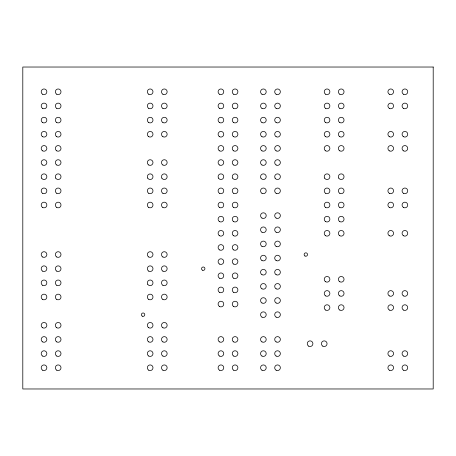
<?xml version="1.0" encoding="UTF-8"?>
<svg xmlns="http://www.w3.org/2000/svg" width="456" height="456" viewBox="0 0 456 456"><rect width="100%" height="100%" fill="white"/><g stroke="black" fill="none" stroke-linecap="round" stroke-linejoin="round"><path stroke-width="0.68" d="M433.2 67.026L22.8 67.026L22.8 388.974L433.2 388.974L433.2 67.026M142.238 316.15A1.699 1.699 0 0 0 144.791 314.68A1.699 1.699 0 0 0 142.238 313.209A1.699 1.699 0 0 0 142.238 316.15M202.384 270.157A1.699 1.699 0 0 0 204.932 268.687A1.699 1.699 0 0 0 202.384 267.216A1.699 1.699 0 0 0 202.384 270.157M304.984 256.004A1.699 1.699 0 0 0 307.532 254.533A1.699 1.699 0 0 0 304.984 253.063A1.699 1.699 0 0 0 304.984 256.004M42.613 94.238A2.833 2.833 0 0 0 46.86 91.787A2.833 2.833 0 0 0 42.613 89.336A2.833 2.833 0 0 0 42.613 94.238M42.613 108.391A2.833 2.833 0 0 0 46.86 105.94A2.833 2.833 0 0 0 42.613 103.489A2.833 2.833 0 0 0 42.613 108.391M42.613 122.544A2.833 2.833 0 0 0 46.86 120.093A2.833 2.833 0 0 0 42.613 117.642A2.833 2.833 0 0 0 42.613 122.544M42.613 136.697A2.833 2.833 0 0 0 46.86 134.246A2.833 2.833 0 0 0 42.613 131.795A2.833 2.833 0 0 0 42.613 136.697M42.613 150.85A2.833 2.833 0 0 0 46.86 148.394A2.833 2.833 0 0 0 42.613 145.943A2.833 2.833 0 0 0 42.613 150.85M42.613 164.998A2.833 2.833 0 0 0 46.86 162.547A2.833 2.833 0 0 0 42.613 160.096A2.833 2.833 0 0 0 42.613 164.998M41.576 178.114A2.833 2.833 0 0 0 46.478 178.114A2.833 2.833 0 0 0 44.027 173.867A2.833 2.833 0 0 0 41.576 178.114M42.613 193.304A2.833 2.833 0 0 0 46.86 190.853A2.833 2.833 0 0 0 42.613 188.402A2.833 2.833 0 0 0 42.613 193.304M42.613 207.457A2.833 2.833 0 0 0 46.86 205.006A2.833 2.833 0 0 0 42.613 202.549A2.833 2.833 0 0 0 42.613 207.457M56.766 94.238A2.833 2.833 0 0 0 61.007 91.787A2.833 2.833 0 0 0 56.766 89.336A2.833 2.833 0 0 0 56.766 94.238M56.766 108.391A2.833 2.833 0 0 0 61.007 105.94A2.833 2.833 0 0 0 56.766 103.489A2.833 2.833 0 0 0 56.766 108.391M56.766 122.544A2.833 2.833 0 0 0 61.007 120.093A2.833 2.833 0 0 0 56.766 117.642A2.833 2.833 0 0 0 56.766 122.544M56.766 136.697A2.833 2.833 0 0 0 61.007 134.246A2.833 2.833 0 0 0 56.766 131.795A2.833 2.833 0 0 0 56.766 136.697M56.766 150.85A2.833 2.833 0 0 0 61.007 148.394A2.833 2.833 0 0 0 56.766 145.943A2.833 2.833 0 0 0 56.766 150.85M56.766 164.998A2.833 2.833 0 0 0 61.007 162.547A2.833 2.833 0 0 0 56.766 160.096A2.833 2.833 0 0 0 56.766 164.998M55.729 178.114A2.833 2.833 0 0 0 60.631 178.114A2.833 2.833 0 0 0 58.18 173.867A2.833 2.833 0 0 0 55.729 178.114M56.766 193.304A2.833 2.833 0 0 0 61.007 190.853A2.833 2.833 0 0 0 56.766 188.402A2.833 2.833 0 0 0 56.766 193.304M56.766 207.457A2.833 2.833 0 0 0 61.007 205.006A2.833 2.833 0 0 0 56.766 202.549A2.833 2.833 0 0 0 56.766 207.457M308.666 346.144A2.833 2.833 0 0 0 312.913 343.693A2.833 2.833 0 0 0 308.666 341.242A2.833 2.833 0 0 0 308.666 346.144M322.814 346.144A2.833 2.833 0 0 0 327.06 343.693A2.833 2.833 0 0 0 322.814 341.242A2.833 2.833 0 0 0 322.814 346.144M389.327 295.904A2.833 2.833 0 0 0 393.574 293.453A2.833 2.833 0 0 0 389.327 291.002A2.833 2.833 0 0 0 389.327 295.904M389.327 310.057A2.833 2.833 0 0 0 393.574 307.606A2.833 2.833 0 0 0 389.327 305.149A2.833 2.833 0 0 0 389.327 310.057M403.48 295.904A2.833 2.833 0 0 0 407.727 293.453A2.833 2.833 0 0 0 403.48 291.002A2.833 2.833 0 0 0 403.48 295.904M403.48 310.057A2.833 2.833 0 0 0 407.727 307.606A2.833 2.833 0 0 0 403.48 305.149A2.833 2.833 0 0 0 403.48 310.057M389.327 356.05A2.833 2.833 0 0 0 393.574 353.594A2.833 2.833 0 0 0 389.327 351.143A2.833 2.833 0 0 0 389.327 356.05M389.327 370.198A2.833 2.833 0 0 0 393.574 367.747A2.833 2.833 0 0 0 389.327 365.296A2.833 2.833 0 0 0 389.327 370.198M403.48 356.05A2.833 2.833 0 0 0 407.727 353.594A2.833 2.833 0 0 0 403.48 351.143A2.833 2.833 0 0 0 403.48 356.05M403.48 370.198A2.833 2.833 0 0 0 407.727 367.747A2.833 2.833 0 0 0 403.48 365.296A2.833 2.833 0 0 0 403.48 370.198M219.507 94.238A2.833 2.833 0 0 0 223.753 91.787A2.833 2.833 0 0 0 219.507 89.336A2.833 2.833 0 0 0 219.507 94.238M219.507 108.391A2.833 2.833 0 0 0 223.753 105.94A2.833 2.833 0 0 0 219.507 103.489A2.833 2.833 0 0 0 219.507 108.391M219.507 122.544A2.833 2.833 0 0 0 223.753 120.093A2.833 2.833 0 0 0 219.507 117.642A2.833 2.833 0 0 0 219.507 122.544M219.507 136.697A2.833 2.833 0 0 0 223.753 134.246A2.833 2.833 0 0 0 219.507 131.795A2.833 2.833 0 0 0 219.507 136.697M219.507 150.85A2.833 2.833 0 0 0 223.753 148.394A2.833 2.833 0 0 0 219.507 145.943A2.833 2.833 0 0 0 219.507 150.85M219.507 164.998A2.833 2.833 0 0 0 223.753 162.547A2.833 2.833 0 0 0 219.507 160.096A2.833 2.833 0 0 0 219.507 164.998M218.475 178.114A2.833 2.833 0 0 0 223.377 178.114A2.833 2.833 0 0 0 220.926 173.867A2.833 2.833 0 0 0 218.475 178.114M219.507 193.304A2.833 2.833 0 0 0 223.753 190.853A2.833 2.833 0 0 0 219.507 188.402A2.833 2.833 0 0 0 219.507 193.304M219.507 207.457A2.833 2.833 0 0 0 223.753 205.006A2.833 2.833 0 0 0 219.507 202.549A2.833 2.833 0 0 0 219.507 207.457M219.507 221.605A2.833 2.833 0 0 0 223.753 219.154A2.833 2.833 0 0 0 219.507 216.703A2.833 2.833 0 0 0 219.507 221.605M219.507 235.758A2.833 2.833 0 0 0 223.753 233.307A2.833 2.833 0 0 0 219.507 230.856A2.833 2.833 0 0 0 219.507 235.758M219.507 249.911A2.833 2.833 0 0 0 223.753 247.46A2.833 2.833 0 0 0 219.507 245.009A2.833 2.833 0 0 0 219.507 249.911M219.507 264.064A2.833 2.833 0 0 0 223.753 261.613A2.833 2.833 0 0 0 219.507 259.162A2.833 2.833 0 0 0 219.507 264.064M219.507 278.211A2.833 2.833 0 0 0 223.753 275.76A2.833 2.833 0 0 0 219.507 273.309A2.833 2.833 0 0 0 219.507 278.211M219.507 292.364A2.833 2.833 0 0 0 223.753 289.913A2.833 2.833 0 0 0 219.507 287.462A2.833 2.833 0 0 0 219.507 292.364M219.507 306.517A2.833 2.833 0 0 0 223.753 304.067A2.833 2.833 0 0 0 219.507 301.615A2.833 2.833 0 0 0 219.507 306.517M219.507 341.897A2.833 2.833 0 0 0 223.753 339.446A2.833 2.833 0 0 0 219.507 336.995A2.833 2.833 0 0 0 219.507 341.897M219.507 356.05A2.833 2.833 0 0 0 223.753 353.594A2.833 2.833 0 0 0 219.507 351.143A2.833 2.833 0 0 0 219.507 356.05M219.507 370.198A2.833 2.833 0 0 0 223.753 367.747A2.833 2.833 0 0 0 219.507 365.296A2.833 2.833 0 0 0 219.507 370.198M42.613 370.198A2.833 2.833 0 0 0 46.86 367.747A2.833 2.833 0 0 0 42.613 365.296A2.833 2.833 0 0 0 42.613 370.198M42.613 356.05A2.833 2.833 0 0 0 46.86 353.594A2.833 2.833 0 0 0 42.613 351.143A2.833 2.833 0 0 0 42.613 356.05M42.613 341.897A2.833 2.833 0 0 0 46.86 339.446A2.833 2.833 0 0 0 42.613 336.995A2.833 2.833 0 0 0 42.613 341.897M42.613 327.744A2.833 2.833 0 0 0 46.86 325.293A2.833 2.833 0 0 0 42.613 322.842A2.833 2.833 0 0 0 42.613 327.744M56.766 370.198A2.833 2.833 0 0 0 61.007 367.747A2.833 2.833 0 0 0 56.766 365.296A2.833 2.833 0 0 0 56.766 370.198M56.766 356.05A2.833 2.833 0 0 0 61.007 353.594A2.833 2.833 0 0 0 56.766 351.143A2.833 2.833 0 0 0 56.766 356.05M56.766 341.897A2.833 2.833 0 0 0 61.007 339.446A2.833 2.833 0 0 0 56.766 336.995A2.833 2.833 0 0 0 56.766 341.897M56.766 327.744A2.833 2.833 0 0 0 61.007 325.293A2.833 2.833 0 0 0 56.766 322.842A2.833 2.833 0 0 0 56.766 327.744M233.66 94.238A2.833 2.833 0 0 0 237.907 91.787A2.833 2.833 0 0 0 233.66 89.336A2.833 2.833 0 0 0 233.66 94.238M233.66 108.391A2.833 2.833 0 0 0 237.907 105.94A2.833 2.833 0 0 0 233.66 103.489A2.833 2.833 0 0 0 233.66 108.391M233.66 122.544A2.833 2.833 0 0 0 237.907 120.093A2.833 2.833 0 0 0 233.66 117.642A2.833 2.833 0 0 0 233.66 122.544M233.66 136.697A2.833 2.833 0 0 0 237.907 134.246A2.833 2.833 0 0 0 233.66 131.795A2.833 2.833 0 0 0 233.66 136.697M233.66 150.85A2.833 2.833 0 0 0 237.907 148.394A2.833 2.833 0 0 0 233.66 145.943A2.833 2.833 0 0 0 233.66 150.85M233.66 164.998A2.833 2.833 0 0 0 237.907 162.547A2.833 2.833 0 0 0 233.66 160.096A2.833 2.833 0 0 0 233.66 164.998M232.623 178.114A2.833 2.833 0 0 0 237.525 178.114A2.833 2.833 0 0 0 235.074 173.867A2.833 2.833 0 0 0 232.623 178.114M233.66 193.304A2.833 2.833 0 0 0 237.907 190.853A2.833 2.833 0 0 0 233.66 188.402A2.833 2.833 0 0 0 233.66 193.304M233.66 207.457A2.833 2.833 0 0 0 237.907 205.006A2.833 2.833 0 0 0 233.66 202.549A2.833 2.833 0 0 0 233.66 207.457M233.66 221.605A2.833 2.833 0 0 0 237.907 219.154A2.833 2.833 0 0 0 233.66 216.703A2.833 2.833 0 0 0 233.66 221.605M233.66 235.758A2.833 2.833 0 0 0 237.907 233.307A2.833 2.833 0 0 0 233.66 230.856A2.833 2.833 0 0 0 233.66 235.758M233.66 249.911A2.833 2.833 0 0 0 237.907 247.46A2.833 2.833 0 0 0 233.66 245.009A2.833 2.833 0 0 0 233.66 249.911M233.66 264.064A2.833 2.833 0 0 0 237.907 261.613A2.833 2.833 0 0 0 233.66 259.162A2.833 2.833 0 0 0 233.66 264.064M233.66 278.211A2.833 2.833 0 0 0 237.907 275.76A2.833 2.833 0 0 0 233.66 273.309A2.833 2.833 0 0 0 233.66 278.211M233.66 292.364A2.833 2.833 0 0 0 237.907 289.913A2.833 2.833 0 0 0 233.66 287.462A2.833 2.833 0 0 0 233.66 292.364M233.66 306.517A2.833 2.833 0 0 0 237.907 304.067A2.833 2.833 0 0 0 233.66 301.615A2.833 2.833 0 0 0 233.66 306.517M233.66 341.897A2.833 2.833 0 0 0 237.907 339.446A2.833 2.833 0 0 0 233.66 336.995A2.833 2.833 0 0 0 233.66 341.897M233.66 356.05A2.833 2.833 0 0 0 237.907 353.594A2.833 2.833 0 0 0 233.66 351.143A2.833 2.833 0 0 0 233.66 356.05M233.66 370.198A2.833 2.833 0 0 0 237.907 367.747A2.833 2.833 0 0 0 233.66 365.296A2.833 2.833 0 0 0 233.66 370.198M325.647 281.751A2.833 2.833 0 0 0 329.893 279.3A2.833 2.833 0 0 0 325.647 276.849A2.833 2.833 0 0 0 325.647 281.751M325.647 295.904A2.833 2.833 0 0 0 329.893 293.453A2.833 2.833 0 0 0 325.647 291.002A2.833 2.833 0 0 0 325.647 295.904M325.647 310.057A2.833 2.833 0 0 0 329.893 307.606A2.833 2.833 0 0 0 325.647 305.149A2.833 2.833 0 0 0 325.647 310.057M339.8 281.751A2.833 2.833 0 0 0 344.046 279.3A2.833 2.833 0 0 0 339.8 276.849A2.833 2.833 0 0 0 339.8 281.751M339.8 295.904A2.833 2.833 0 0 0 344.046 293.453A2.833 2.833 0 0 0 339.8 291.002A2.833 2.833 0 0 0 339.8 295.904M339.8 310.057A2.833 2.833 0 0 0 344.046 307.606A2.833 2.833 0 0 0 339.8 305.149A2.833 2.833 0 0 0 339.8 310.057M261.966 94.238A2.833 2.833 0 0 0 266.207 91.787A2.833 2.833 0 0 0 261.966 89.336A2.833 2.833 0 0 0 261.966 94.238M261.966 108.391A2.833 2.833 0 0 0 266.207 105.94A2.833 2.833 0 0 0 261.966 103.489A2.833 2.833 0 0 0 261.966 108.391M261.966 122.544A2.833 2.833 0 0 0 266.207 120.093A2.833 2.833 0 0 0 261.966 117.642A2.833 2.833 0 0 0 261.966 122.544M261.966 136.697A2.833 2.833 0 0 0 266.207 134.246A2.833 2.833 0 0 0 261.966 131.795A2.833 2.833 0 0 0 261.966 136.697M261.966 150.85A2.833 2.833 0 0 0 266.207 148.394A2.833 2.833 0 0 0 261.966 145.943A2.833 2.833 0 0 0 261.966 150.85M261.966 164.998A2.833 2.833 0 0 0 266.207 162.547A2.833 2.833 0 0 0 261.966 160.096A2.833 2.833 0 0 0 261.966 164.998M260.929 178.114A2.833 2.833 0 0 0 265.831 178.114A2.833 2.833 0 0 0 263.38 173.867A2.833 2.833 0 0 0 260.929 178.114M261.966 193.304A2.833 2.833 0 0 0 266.207 190.853A2.833 2.833 0 0 0 261.966 188.402A2.833 2.833 0 0 0 261.966 193.304M276.114 94.238A2.833 2.833 0 0 0 280.36 91.787A2.833 2.833 0 0 0 276.114 89.336A2.833 2.833 0 0 0 276.114 94.238M276.114 108.391A2.833 2.833 0 0 0 280.36 105.94A2.833 2.833 0 0 0 276.114 103.489A2.833 2.833 0 0 0 276.114 108.391M276.114 122.544A2.833 2.833 0 0 0 280.36 120.093A2.833 2.833 0 0 0 276.114 117.642A2.833 2.833 0 0 0 276.114 122.544M276.114 136.697A2.833 2.833 0 0 0 280.36 134.246A2.833 2.833 0 0 0 276.114 131.795A2.833 2.833 0 0 0 276.114 136.697M276.114 150.85A2.833 2.833 0 0 0 280.36 148.394A2.833 2.833 0 0 0 276.114 145.943A2.833 2.833 0 0 0 276.114 150.85M276.114 164.998A2.833 2.833 0 0 0 280.36 162.547A2.833 2.833 0 0 0 276.114 160.096A2.833 2.833 0 0 0 276.114 164.998M275.082 178.114A2.833 2.833 0 0 0 279.984 178.114A2.833 2.833 0 0 0 277.533 173.867A2.833 2.833 0 0 0 275.082 178.114M276.114 193.304A2.833 2.833 0 0 0 280.36 190.853A2.833 2.833 0 0 0 276.114 188.402A2.833 2.833 0 0 0 276.114 193.304M261.966 218.071A2.833 2.833 0 0 0 266.207 215.62A2.833 2.833 0 0 0 261.966 213.169A2.833 2.833 0 0 0 261.966 218.071M261.966 232.218A2.833 2.833 0 0 0 266.207 229.767A2.833 2.833 0 0 0 261.966 227.316A2.833 2.833 0 0 0 261.966 232.218M261.966 246.371A2.833 2.833 0 0 0 266.207 243.92A2.833 2.833 0 0 0 261.966 241.469A2.833 2.833 0 0 0 261.966 246.371M261.966 260.524A2.833 2.833 0 0 0 266.207 258.073A2.833 2.833 0 0 0 261.966 255.622A2.833 2.833 0 0 0 261.966 260.524M261.966 274.677A2.833 2.833 0 0 0 266.207 272.226A2.833 2.833 0 0 0 261.966 269.775A2.833 2.833 0 0 0 261.966 274.677M261.966 288.825A2.833 2.833 0 0 0 266.207 286.374A2.833 2.833 0 0 0 261.966 283.923A2.833 2.833 0 0 0 261.966 288.825M261.966 302.978A2.833 2.833 0 0 0 266.207 300.527A2.833 2.833 0 0 0 261.966 298.076A2.833 2.833 0 0 0 261.966 302.978M261.966 317.131A2.833 2.833 0 0 0 266.207 314.68A2.833 2.833 0 0 0 261.966 312.229A2.833 2.833 0 0 0 261.966 317.131M276.114 218.071A2.833 2.833 0 0 0 280.36 215.62A2.833 2.833 0 0 0 276.114 213.169A2.833 2.833 0 0 0 276.114 218.071M276.114 232.218A2.833 2.833 0 0 0 280.36 229.767A2.833 2.833 0 0 0 276.114 227.316A2.833 2.833 0 0 0 276.114 232.218M276.114 246.371A2.833 2.833 0 0 0 280.36 243.92A2.833 2.833 0 0 0 276.114 241.469A2.833 2.833 0 0 0 276.114 246.371M276.114 260.524A2.833 2.833 0 0 0 280.36 258.073A2.833 2.833 0 0 0 276.114 255.622A2.833 2.833 0 0 0 276.114 260.524M276.114 274.677A2.833 2.833 0 0 0 280.36 272.226A2.833 2.833 0 0 0 276.114 269.775A2.833 2.833 0 0 0 276.114 274.677M276.114 288.825A2.833 2.833 0 0 0 280.36 286.374A2.833 2.833 0 0 0 276.114 283.923A2.833 2.833 0 0 0 276.114 288.825M276.114 302.978A2.833 2.833 0 0 0 280.36 300.527A2.833 2.833 0 0 0 276.114 298.076A2.833 2.833 0 0 0 276.114 302.978M276.114 317.131A2.833 2.833 0 0 0 280.36 314.68A2.833 2.833 0 0 0 276.114 312.229A2.833 2.833 0 0 0 276.114 317.131M261.966 341.897A2.833 2.833 0 0 0 266.207 339.446A2.833 2.833 0 0 0 261.966 336.995A2.833 2.833 0 0 0 261.966 341.897M261.966 356.05A2.833 2.833 0 0 0 266.207 353.594A2.833 2.833 0 0 0 261.966 351.143A2.833 2.833 0 0 0 261.966 356.05M261.966 370.198A2.833 2.833 0 0 0 266.207 367.747A2.833 2.833 0 0 0 261.966 365.296A2.833 2.833 0 0 0 261.966 370.198M276.114 341.897A2.833 2.833 0 0 0 280.36 339.446A2.833 2.833 0 0 0 276.114 336.995A2.833 2.833 0 0 0 276.114 341.897M276.114 356.05A2.833 2.833 0 0 0 280.36 353.594A2.833 2.833 0 0 0 276.114 351.143A2.833 2.833 0 0 0 276.114 356.05M276.114 370.198A2.833 2.833 0 0 0 280.36 367.747A2.833 2.833 0 0 0 276.114 365.296A2.833 2.833 0 0 0 276.114 370.198M325.647 94.238A2.833 2.833 0 0 0 329.893 91.787A2.833 2.833 0 0 0 325.647 89.336A2.833 2.833 0 0 0 325.647 94.238M325.647 108.391A2.833 2.833 0 0 0 329.893 105.94A2.833 2.833 0 0 0 325.647 103.489A2.833 2.833 0 0 0 325.647 108.391M325.647 122.544A2.833 2.833 0 0 0 329.893 120.093A2.833 2.833 0 0 0 325.647 117.642A2.833 2.833 0 0 0 325.647 122.544M325.647 136.697A2.833 2.833 0 0 0 329.893 134.246A2.833 2.833 0 0 0 325.647 131.795A2.833 2.833 0 0 0 325.647 136.697M325.647 150.85A2.833 2.833 0 0 0 329.893 148.394A2.833 2.833 0 0 0 325.647 145.943A2.833 2.833 0 0 0 325.647 150.85M339.8 94.238A2.833 2.833 0 0 0 344.046 91.787A2.833 2.833 0 0 0 339.8 89.336A2.833 2.833 0 0 0 339.8 94.238M339.8 108.391A2.833 2.833 0 0 0 344.046 105.94A2.833 2.833 0 0 0 339.8 103.489A2.833 2.833 0 0 0 339.8 108.391M339.8 122.544A2.833 2.833 0 0 0 344.046 120.093A2.833 2.833 0 0 0 339.8 117.642A2.833 2.833 0 0 0 339.8 122.544M339.8 136.697A2.833 2.833 0 0 0 344.046 134.246A2.833 2.833 0 0 0 339.8 131.795A2.833 2.833 0 0 0 339.8 136.697M339.8 150.85A2.833 2.833 0 0 0 344.046 148.394A2.833 2.833 0 0 0 339.8 145.943A2.833 2.833 0 0 0 339.8 150.85M324.609 178.114A2.833 2.833 0 0 0 329.511 178.114A2.833 2.833 0 0 0 327.06 173.867A2.833 2.833 0 0 0 324.609 178.114M325.647 193.304A2.833 2.833 0 0 0 329.893 190.853A2.833 2.833 0 0 0 325.647 188.402A2.833 2.833 0 0 0 325.647 193.304M325.647 207.457A2.833 2.833 0 0 0 329.893 205.006A2.833 2.833 0 0 0 325.647 202.549A2.833 2.833 0 0 0 325.647 207.457M325.647 221.605A2.833 2.833 0 0 0 329.893 219.154A2.833 2.833 0 0 0 325.647 216.703A2.833 2.833 0 0 0 325.647 221.605M325.647 235.758A2.833 2.833 0 0 0 329.893 233.307A2.833 2.833 0 0 0 325.647 230.856A2.833 2.833 0 0 0 325.647 235.758M338.762 178.114A2.833 2.833 0 0 0 343.664 178.114A2.833 2.833 0 0 0 341.213 173.867A2.833 2.833 0 0 0 338.762 178.114M339.8 193.304A2.833 2.833 0 0 0 344.046 190.853A2.833 2.833 0 0 0 339.8 188.402A2.833 2.833 0 0 0 339.8 193.304M339.8 207.457A2.833 2.833 0 0 0 344.046 205.006A2.833 2.833 0 0 0 339.8 202.549A2.833 2.833 0 0 0 339.8 207.457M339.8 221.605A2.833 2.833 0 0 0 344.046 219.154A2.833 2.833 0 0 0 339.8 216.703A2.833 2.833 0 0 0 339.8 221.605M339.8 235.758A2.833 2.833 0 0 0 344.046 233.307A2.833 2.833 0 0 0 339.8 230.856A2.833 2.833 0 0 0 339.8 235.758M389.327 94.238A2.833 2.833 0 0 0 393.574 91.787A2.833 2.833 0 0 0 389.327 89.336A2.833 2.833 0 0 0 389.327 94.238M389.327 108.391A2.833 2.833 0 0 0 393.574 105.94A2.833 2.833 0 0 0 389.327 103.489A2.833 2.833 0 0 0 389.327 108.391M403.48 94.238A2.833 2.833 0 0 0 407.727 91.787A2.833 2.833 0 0 0 403.48 89.336A2.833 2.833 0 0 0 403.48 94.238M403.48 108.391A2.833 2.833 0 0 0 407.727 105.94A2.833 2.833 0 0 0 403.48 103.489A2.833 2.833 0 0 0 403.48 108.391M389.327 136.697A2.833 2.833 0 0 0 393.574 134.246A2.833 2.833 0 0 0 389.327 131.795A2.833 2.833 0 0 0 389.327 136.697M389.327 150.85A2.833 2.833 0 0 0 393.574 148.394A2.833 2.833 0 0 0 389.327 145.943A2.833 2.833 0 0 0 389.327 150.85M403.48 136.697A2.833 2.833 0 0 0 407.727 134.246A2.833 2.833 0 0 0 403.48 131.795A2.833 2.833 0 0 0 403.48 136.697M403.48 150.85A2.833 2.833 0 0 0 407.727 148.394A2.833 2.833 0 0 0 403.48 145.943A2.833 2.833 0 0 0 403.48 150.85M389.327 193.304A2.833 2.833 0 0 0 393.574 190.853A2.833 2.833 0 0 0 389.327 188.402A2.833 2.833 0 0 0 389.327 193.304M389.327 207.457A2.833 2.833 0 0 0 393.574 205.006A2.833 2.833 0 0 0 389.327 202.549A2.833 2.833 0 0 0 389.327 207.457M403.48 193.304A2.833 2.833 0 0 0 407.727 190.853A2.833 2.833 0 0 0 403.48 188.402A2.833 2.833 0 0 0 403.48 193.304M403.48 207.457A2.833 2.833 0 0 0 407.727 205.006A2.833 2.833 0 0 0 403.48 202.549A2.833 2.833 0 0 0 403.48 207.457M389.327 235.758A2.833 2.833 0 0 0 393.574 233.307A2.833 2.833 0 0 0 389.327 230.856A2.833 2.833 0 0 0 389.327 235.758M403.48 235.758A2.833 2.833 0 0 0 407.727 233.307A2.833 2.833 0 0 0 403.48 230.856A2.833 2.833 0 0 0 403.48 235.758M162.9 94.238A2.833 2.833 0 0 0 167.147 91.787A2.833 2.833 0 0 0 162.9 89.336A2.833 2.833 0 0 0 162.9 94.238M162.9 108.391A2.833 2.833 0 0 0 167.147 105.94A2.833 2.833 0 0 0 162.9 103.489A2.833 2.833 0 0 0 162.9 108.391M162.9 122.544A2.833 2.833 0 0 0 167.147 120.093A2.833 2.833 0 0 0 162.9 117.642A2.833 2.833 0 0 0 162.9 122.544M162.9 136.697A2.833 2.833 0 0 0 167.147 134.246A2.833 2.833 0 0 0 162.9 131.795A2.833 2.833 0 0 0 162.9 136.697M148.753 94.238A2.833 2.833 0 0 0 152.994 91.787A2.833 2.833 0 0 0 148.753 89.336A2.833 2.833 0 0 0 148.753 94.238M148.753 108.391A2.833 2.833 0 0 0 152.994 105.94A2.833 2.833 0 0 0 148.753 103.489A2.833 2.833 0 0 0 148.753 108.391M148.753 122.544A2.833 2.833 0 0 0 152.994 120.093A2.833 2.833 0 0 0 148.753 117.642A2.833 2.833 0 0 0 148.753 122.544M148.753 136.697A2.833 2.833 0 0 0 152.994 134.246A2.833 2.833 0 0 0 148.753 131.795A2.833 2.833 0 0 0 148.753 136.697M162.9 164.998A2.833 2.833 0 0 0 167.147 162.547A2.833 2.833 0 0 0 162.9 160.096A2.833 2.833 0 0 0 162.9 164.998M161.869 178.114A2.833 2.833 0 0 0 166.771 178.114A2.833 2.833 0 0 0 164.32 173.867A2.833 2.833 0 0 0 161.869 178.114M162.9 193.304A2.833 2.833 0 0 0 167.147 190.853A2.833 2.833 0 0 0 162.9 188.402A2.833 2.833 0 0 0 162.9 193.304M162.9 207.457A2.833 2.833 0 0 0 167.147 205.006A2.833 2.833 0 0 0 162.9 202.549A2.833 2.833 0 0 0 162.9 207.457M148.753 164.998A2.833 2.833 0 0 0 152.994 162.547A2.833 2.833 0 0 0 148.753 160.096A2.833 2.833 0 0 0 148.753 164.998M147.715 178.114A2.833 2.833 0 0 0 152.617 178.114A2.833 2.833 0 0 0 150.166 173.867A2.833 2.833 0 0 0 147.715 178.114M148.753 193.304A2.833 2.833 0 0 0 152.994 190.853A2.833 2.833 0 0 0 148.753 188.402A2.833 2.833 0 0 0 148.753 193.304M148.753 207.457A2.833 2.833 0 0 0 152.994 205.006A2.833 2.833 0 0 0 148.753 202.549A2.833 2.833 0 0 0 148.753 207.457M162.9 256.984A2.833 2.833 0 0 0 167.147 254.533A2.833 2.833 0 0 0 162.9 252.082A2.833 2.833 0 0 0 162.9 256.984M162.9 271.138A2.833 2.833 0 0 0 167.147 268.687A2.833 2.833 0 0 0 162.9 266.236A2.833 2.833 0 0 0 162.9 271.138M162.9 285.291A2.833 2.833 0 0 0 167.147 282.84A2.833 2.833 0 0 0 162.9 280.389A2.833 2.833 0 0 0 162.9 285.291M162.9 299.438A2.833 2.833 0 0 0 167.147 296.987A2.833 2.833 0 0 0 162.9 294.536A2.833 2.833 0 0 0 162.9 299.438M148.753 256.984A2.833 2.833 0 0 0 152.994 254.533A2.833 2.833 0 0 0 148.753 252.082A2.833 2.833 0 0 0 148.753 256.984M148.753 271.138A2.833 2.833 0 0 0 152.994 268.687A2.833 2.833 0 0 0 148.753 266.236A2.833 2.833 0 0 0 148.753 271.138M147.715 284.253A2.833 2.833 0 0 0 152.617 284.253A2.833 2.833 0 0 0 150.166 280.007A2.833 2.833 0 0 0 147.715 284.253M148.753 299.438A2.833 2.833 0 0 0 152.994 296.987A2.833 2.833 0 0 0 148.753 294.536A2.833 2.833 0 0 0 148.753 299.438M162.9 327.744A2.833 2.833 0 0 0 167.147 325.293A2.833 2.833 0 0 0 162.9 322.842A2.833 2.833 0 0 0 162.9 327.744M162.9 341.897A2.833 2.833 0 0 0 167.147 339.446A2.833 2.833 0 0 0 162.9 336.995A2.833 2.833 0 0 0 162.9 341.897M162.9 356.05A2.833 2.833 0 0 0 167.147 353.594A2.833 2.833 0 0 0 162.9 351.143A2.833 2.833 0 0 0 162.9 356.05M162.9 370.198A2.833 2.833 0 0 0 167.147 367.747A2.833 2.833 0 0 0 162.9 365.296A2.833 2.833 0 0 0 162.9 370.198M148.753 327.744A2.833 2.833 0 0 0 152.994 325.293A2.833 2.833 0 0 0 148.753 322.842A2.833 2.833 0 0 0 148.753 327.744M148.753 341.897A2.833 2.833 0 0 0 152.994 339.446A2.833 2.833 0 0 0 148.753 336.995A2.833 2.833 0 0 0 148.753 341.897M148.753 356.05A2.833 2.833 0 0 0 152.994 353.594A2.833 2.833 0 0 0 148.753 351.143A2.833 2.833 0 0 0 148.753 356.05M148.753 370.198A2.833 2.833 0 0 0 152.994 367.747A2.833 2.833 0 0 0 148.753 365.296A2.833 2.833 0 0 0 148.753 370.198M42.613 299.438A2.833 2.833 0 0 0 46.86 296.987A2.833 2.833 0 0 0 42.613 294.536A2.833 2.833 0 0 0 42.613 299.438M42.613 285.291A2.833 2.833 0 0 0 46.86 282.84A2.833 2.833 0 0 0 42.613 280.389A2.833 2.833 0 0 0 42.613 285.291M42.613 271.138A2.833 2.833 0 0 0 46.86 268.687A2.833 2.833 0 0 0 42.613 266.236A2.833 2.833 0 0 0 42.613 271.138M42.613 256.984A2.833 2.833 0 0 0 46.86 254.533A2.833 2.833 0 0 0 42.613 252.082A2.833 2.833 0 0 0 42.613 256.984M56.766 299.438A2.833 2.833 0 0 0 61.007 296.987A2.833 2.833 0 0 0 56.766 294.536A2.833 2.833 0 0 0 56.766 299.438M56.766 285.291A2.833 2.833 0 0 0 61.007 282.84A2.833 2.833 0 0 0 56.766 280.389A2.833 2.833 0 0 0 56.766 285.291M56.766 271.138A2.833 2.833 0 0 0 61.007 268.687A2.833 2.833 0 0 0 56.766 266.236A2.833 2.833 0 0 0 56.766 271.138M56.766 256.984A2.833 2.833 0 0 0 61.007 254.533A2.833 2.833 0 0 0 56.766 252.082A2.833 2.833 0 0 0 56.766 256.984"/></g></svg>
